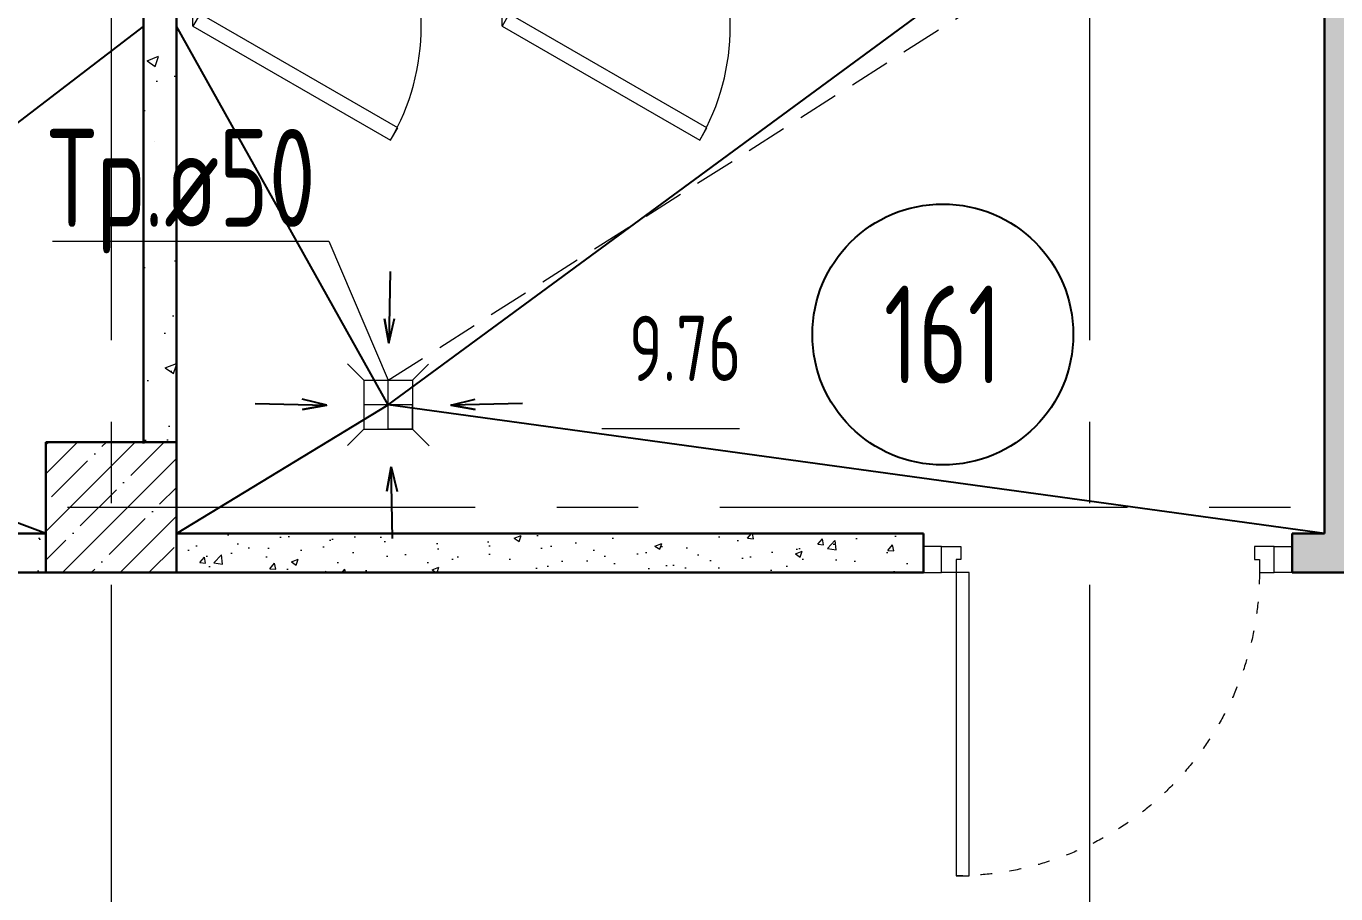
# Model space of a CAD drawing. Header units: millimetres. Extents: x -8689834 to 9419935, y -370377 to 166066.
# Drawn here: x -194494 to -190479, y 117416 to 120076 of the extents above; entities that cross this region are included whole.
import ezdxf
from ezdxf import colors
from ezdxf.entities.mleader import LeaderData, LeaderLine
from ezdxf.enums import TextEntityAlignment as Align
from ezdxf.math import Vec2, Vec3

# ---------------------------------------------------------------- set-up
doc = ezdxf.new("R2010")
doc.units = ezdxf.units.MM
doc.header["$MEASUREMENT"] = 0
for name, pattern in [('01_base$0$DASHED2', [0.375, 0.25, -0.125]), ('ACAD_ISO03W100', [30, 12, -18]), ('CENTER', [2, 1.25, -0.25, 0.25, -0.25])]:
    doc.linetypes.add(name, pattern=pattern)
doc.layers.get('0').update_dxf_attribs({"color": 250, "lineweight": 9})
for name, color, linetype, lineweight in [('АР_Двери', 175, 'Continuous', 18), ('АР_Колонны', 250, 'Continuous', 30), ('АР_Колонны Штрих', 250, 'Continuous', 5), ('АР_Маркер экспликации', 239, 'Continuous', 13), ('АР_Номер помещения', 1, 'Continuous', 25), ('АР_Оси', 195, 'Continuous', 9), ('АР_Отметки', 250, 'Continuous', 15), ('АР_Перегородки газоблок', 165, 'Continuous', 30), ('АР_Перегородки газоблок_Штрих', 165, 'Continuous', 5), ('АР_Помещения_площадь', 19, 'Continuous', 9), ('АР_тонкая линия', 250, 'Continuous', 0), ('ВК_канализация', 32, 'Continuous', 30)]:
    doc.layers.add(name, color=color, linetype=linetype, lineweight=lineweight)
for name, color, linetype in [('Тонкая', 7, 'Continuous'), ('ТХ_ВК_оборуд.ТХ', 250, 'Continuous'), ('ТХ_ВК_трапы', 5, 'Continuous')]:
    doc.layers.add(name, color=color, linetype=linetype)
doc.styles.add('ISOCPEUR', font='isocpeur.ttf', dxfattribs={"width": 0.7})
doc.styles.get("Standard").update_dxf_attribs({"font": 'isocpeur.ttf', "width": 0.7})
pattern_1 = [(50, (0, 0), (215.17805, -18.82564), [22.5, -247.5]), (355, (0, 0), (-41.6254, 225.65764), [18, -198]), (100.45144, (17.93, -1.57), (173.55265, 206.832), [19.12206, -210.34263]), (46.1842, (0, 60), (320.1724, -49.65578), [33.75, -371.25]), (96.63564, (26.68, 55.86), (280.3986, 292.2356), [28.6831, -315.51413]), (351.18416, (0, 60), (280.3986, 292.2356), [27, -297]), (21, (30, 45), (179.07212, -120.78567), [22.5, -247.5]), (326, (30, 45), (72.9946, 217.54501), [18, -198]), (71.45144, (44.92, 34.93), (252.06671, 96.75935), [19.12206, -210.34263]), (37.5, (0, 0), (3.647957, 99.868156), [0, -195.6, 0, -201, 0, -198.75]), (7.5, (0, 0), (78.92086, 118.323514), [0, -114.6, 0, -191.1, 0, -75.75]), (327.5, (-66.9, 0), (160.14673, -6.766462), [0, -75, 0, -234, 0, -310.5]), (317.5, (-96.9, 0), (174.95585, 30.031495), [0, -97.5, 0, -155.4, 0, -220.5])]

# ---------------------------------------------------------------- blocks, each defined once
blk = doc.blocks.new('*U689')
for points in [[(-55, -80), (-55, 0), (-115, 0), (-115, -40), (-100, -40), (-100, -80), (-55, -80)], [(0, 0), (0, -80), (-55, -80), (-55, 0), (0, 0)], [(-1130, 0), (-1130, -80), (-1075, -80), (-1075, 0), (-1130, 0)], [(-1075, -80), (-1075, 0), (-1015, 0), (-1015, -40), (-1030, -40), (-1030, -80), (-1075, -80)]]:
    blk.add_lwpolyline(points)
blk.add_lwpolyline([(-100, -80), (-100, -1010), (-140, -1010), (-140, -80)], close=True)
at = {"linetype": 'ACAD_ISO03W100', "ltscale": 3}
blk.add_arc((-100, -80), 930, 180, 270, dxfattribs=at)
blk = doc.blocks.new('*U11')
for p, q in [((0, 0), (0, 50)), ((700, 0), (700, 50))]:
    blk.add_line(p, q)
blk.add_lwpolyline([(0, 0), (606.2, -350), (628.1, -312.1), (21.9, 37.9)], close=True)
blk.add_arc((0, 0), 700, 330, 0)
blk = doc.blocks.new('*U9')
for p, q in [((0, 0), (0, 50)), ((700, 0), (700, 50))]:
    blk.add_line(p, q)
blk.add_lwpolyline([(0, 0), (606.2, -350), (628.1, -312.1), (21.9, 37.9)], close=True)
blk.add_arc((0, 0), 700, 330, 0)
blk = doc.blocks.new('*U40')
at = {"layer": 'АР_Номер помещения', "color": 7}
blk.add_circle((1297.4, -1678), 400, dxfattribs=at)
at = {"layer": 'АР_Помещения_площадь', "color": 7}
blk.add_line((674.2, -1967), (251.8, -1967), dxfattribs=at)
at = {"color": 7, "style": 'ISOCPEUR', "width": 0.7, "flags": 1}
blk.add_attdef('КАТЕГОРИЯ', (-499.2, -2092.2), '', height=250, dxfattribs=at)
at = {"layer": 'АР_Номер помещения', "color": 7, "style": 'ISOCPEUR', "width": 0.7}
blk.add_attdef('НОМЕР_ПОМЕЩЕНИЯ', text='', height=300, dxfattribs=at).set_placement((1297.4, -1678), align=Align.MIDDLE_CENTER)
at = {"layer": 'АР_Помещения_площадь', "color": 7, "lineweight": 30, "width": 0.7, "flags": 104}
blk.add_attdef('ИМЯ_ПОМЕЩЕНИЯ', text='', height=100, dxfattribs=at).set_placement((157.6, 1217.1), align=Align.MIDDLE_CENTER)
at = {"layer": 'АР_Помещения_площадь', "color": 7, "style": 'ISOCPEUR', "width": 0.7}
blk.add_attdef('ПЛОЩАДЬ_ПОМЕЩЕНИЯ', text='', height=200, dxfattribs=at).set_placement((679.1, -1720.5), align=Align.MIDDLE_RIGHT)
blk = doc.blocks.new('Трап ТХ')
at = {"layer": 'ТХ_ВК_трапы', "color": 18, "lineweight": 0, "true_color": 0x000000}
for p, q in [((305243.2, -196674.3), (305292.9, -196724.5)), ((305491.2, -196675.5), (305442.2, -196724.5)), ((305292.9, -196724.5), (305292.9, -196874.5)), ((305292.9, -196724.5), (305442.2, -196724.5)), ((305367.6, -196874.5), (305367.6, -196724.5)), ((305442.2, -196724.5), (305442.2, -196874.5)), ((305442.2, -196799.5), (305292.9, -196799.5)), ((305442.2, -196874.5), (305442.2, -196799.5)), ((305243.2, -196924.3), (305292.9, -196874.5)), ((305292.9, -196874.5), (305442.2, -196874.5)), ((305442.2, -196874.5), (305367.6, -196874.5)), ((305493.2, -196925.5), (305442.2, -196874.5))]:
    blk.add_line(p, q, dxfattribs=at)
blk = doc.blocks.new('A$C985b353d')
at = {"layer": 'ТХ_ВК_трапы', "color": 18, "ltscale": 100, "true_color": 0x000000}
for p, q in [((6.4, 408.7), (2.2, 189.2)), ((2.2, 189.2), (-11.2, 263.5)), ((-11.2, 263.5), (2.2, 189.2)), ((2.2, 189.2), (19.8, 264.3)), ((-407.4, 3.3), (-187.9, -0.9)), ((-187.9, -0.9), (-263, 16.7)), ((192.3, -0.9), (267.4, 16.7)), ((411.8, 3.3), (192.3, -0.9)), ((-187.9, -0.9), (-262.2, -14.3)), ((-262.2, -14.3), (-187.9, -0.9)), ((192.3, -0.9), (266.6, -14.3)), ((266.6, -14.3), (192.3, -0.9)), ((9.7, -190.8), (-3.8, -265.2)), ((-3.8, -265.2), (9.7, -190.8)), ((13.8, -410.3), (9.7, -190.8)), ((9.7, -190.8), (27.3, -265.9))]:
    blk.add_line(p, q, dxfattribs=at)
blk = doc.blocks.new('_DotSmall')
at = {"color": 0, "linetype": 'ByBlock', "const_width": 0.5}
blk.add_lwpolyline([(-0.0625, 0, 1), (0.0625, 0, 1)], format="xyb", close=True, dxfattribs=at)

msp = doc.modelspace()

# ---------------------------------------------------------------- hatches: boundary and pattern name
at = {"layer": 'АР_Колонны Штрих', "ltscale": 100}
h = msp.add_hatch(dxfattribs=at)
h.set_pattern_fill('ANSI35', scale=500)
h.set_pattern_definition([(45, (-1151486.01, 158672.16), (-88.388348, 88.388348), []), (45, (-1151397.63, 158672.16), (-88.388348, 88.388348), [156.25, -31.25, 0, -31.25])])
h.paths.add_polyline_path([(-194033.9, 118800.7), (-194433.9, 118800.7), (-194433.9, 118400.7), (-194033.9, 118400.7)])
at = {"layer": 'АР_Перегородки газоблок_Штрих', "ltscale": 100}
h = msp.add_hatch(dxfattribs=at)
h.set_pattern_fill('AR-CONC', scale=30)
h.set_pattern_definition(pattern_1)
h.paths.add_polyline_path([(-190393.9, 123152.4), (-190513.9, 123152.4), (-190513.9, 122120.3), (-197362.4, 122120.3), (-197362.4, 122020.3), (-190513.9, 122020.3), (-190513.9, 121428.5), (-197383.9, 121428.5), (-197383.9, 121328.5), (-190513.9, 121328.5), (-190513.9, 121322.6), (-190513.9, 121322.6), (-190513.9, 120884.3), (-190513.9, 118520.7), (-190613.2, 118520.7), (-190613.2, 118400.7), (-188433.9, 118400.7), (-188433.9, 118520.7), (-190393.9, 118520.7)])
edge = h.paths.add_edge_path()
edge.add_line((-197363.9, 121105.7), (-197363.9, 121143.3))
edge.add_arc((-197538.8, 121433.3), 338.7, 279.3282, 301.0925, ccw=False)
edge.add_line((-197483.9, 121099.1), (-197483.9, 118520.7))
edge.add_line((-197483.9, 118520.7), (-197633.9, 118520.7))
edge.add_line((-197633.9, 118520.7), (-197633.9, 118400.6))
edge.add_line((-197633.9, 118400.6), (-197265, 118400.6))
edge.add_line((-197265, 118400.6), (-197265, 118520.6))
edge.add_line((-197265, 118520.6), (-197363.9, 118520.7))
edge.add_line((-197363.9, 118520.7), (-197363.9, 121105.7))
h.paths.add_polyline_path([(-187933.9, 123270.7), (-187993.9, 123270.8), (-188033.9, 123270.8), (-188033.9, 121714.3), (-188033.9, 118400.7), (-187933.9, 118400.7), (-187933.9, 121948.5)])
h = msp.add_hatch(dxfattribs=at)
h.set_pattern_fill('AR-CONC', scale=2)
h.set_pattern_definition([(50, (-674236.68, -51868.7), (364.36934, -31.87817), [38.1, -419.1]), (355, (-674236.68, -51868.7), (-70.48684, 382.1137), [30.48, -335.28117]), (100.451445, (-674206.3, -51871.36), (293.8825, 350.2355), [32.38002, -356.1805]), (46.1842, (-674236.7, -51767.1), (542.1581, -84.08466), [57.15, -628.65]), (96.63556, (-674191.5, -51774.1), (474.80827, 494.85225), [48.57005, -534.2712]), (351.18415, (-674236.7, -51767.1), (474.80827, 494.85225), [45.71993, -502.91946]), (21, (-674185.88, -51792.5), (303.22878, -204.5304), [38.1, -419.1]), (326, (-674185.88, -51792.5), (123.60406, 368.37593), [30.48, -335.28]), (71.451445, (-674160.6, -51809.55), (426.83284, 163.84554), [32.38002, -356.17988]), (37.5, (-674236.68, -51868.7), (6.177207, 169.110078), [0, -331.216, 0, -340.36, 0, -336.55]), (7.5, (-674236.68, -51868.7), (133.639325, 200.36115), [0, -194.056, 0, -323.596, 0, -128.27]), (327.5, (-674349.96, -51868.7), (271.18119, -11.457488), [0, -127, 0, -396.24, 0, -525.78]), (317.5, (-674400.76, -51868.7), (296.25836, 50.85298), [0, -165.1, 0, -263.144, 0, -373.38])])
h.paths.add_polyline_path([(-194134.3, 121328.5), (-194134.3, 118800.7), (-194033.9, 118800.7), (-194033.9, 121328.5)])
h = msp.add_hatch(dxfattribs=at)
h.set_pattern_fill('AR-CONC', scale=30)
h.set_pattern_definition(pattern_1)
h.paths.add_polyline_path([(-194433.9, 118520.7), (-196135, 118520.7), (-196135, 118400.6), (-194433.9, 118400.7)])
h = msp.add_hatch(dxfattribs=at)
h.set_pattern_fill('AR-CONC', scale=30)
h.set_pattern_definition(pattern_1)
h.paths.add_polyline_path([(-194033.9, 118520.7), (-194033.9, 118400.7), (-194033.9, 118400.7), (-194033.9, 118520.7), (-191743.2, 118520.7), (-191743.2, 118400.7), (-194033.9, 118400.7), (-194033.9, 118520.7), (-194033.9, 118400.7), (-194033.9, 118520.7)])

# ---------------------------------------------------------------- linework, layer by layer
at = {"layer": 'АР_Колонны', "color": 7, "ltscale": 100}
msp.add_lwpolyline([(-194433.9, 118800.7), (-194033.9, 118800.7), (-194033.9, 118400.7), (-194433.9, 118400.7)], close=True, dxfattribs=at)
at = {"layer": 'АР_Оси', "color": 7, "linetype": 'CENTER', "ltscale": 1000}
for p, q in [((-194233.9, 134363.2), (-194233.9, 78630.8)), ((-191233.9, 134363.2), (-191233.9, 74900)), ((-224367.6, 118600.7), (-141189.2, 118600.7))]:
    msp.add_line(p, q, dxfattribs=at)
at = {"layer": 'АР_Перегородки газоблок', "color": 7, "ltscale": 100}
for points in [[(-194134.3, 118796.8), (-194134.3, 121324.6)], [(-194033.9, 121328.5), (-194033.9, 118800.7)], [(-192183.9, 121328.5), (-190513.9, 121328.5), (-190513.9, 118520.7)], [(-196135, 118520.7), (-194433.9, 118520.7)], [(-194033.9, 118520.7), (-191743.2, 118520.7)], [(-191743.2, 118520.7), (-191743.2, 118400.7)], [(-190613.2, 118520.7), (-190513.9, 118520.7)], [(-190613.2, 118400.7), (-190613.2, 118520.7)], [(-194433.9, 118400.7), (-196135, 118400.6)], [(-191743.2, 118400.7), (-194033.9, 118400.7)], [(-188433.9, 118400.7), (-190613.2, 118400.7)]]:
    msp.add_lwpolyline(points, dxfattribs=at)
at = {"layer": 'ВК_канализация', "color": 244, "linetype": '01_base$0$DASHED2', "lineweight": 13, "ltscale": 500, "true_color": 0x991b1e}
msp.add_lwpolyline([(-193384.8, 118990.2), (-190713, 120690.8)], dxfattribs=at)
at = {"layer": 'ВК_канализация', "color": 18, "lineweight": 13, "ltscale": 500, "true_color": 0x000000}
msp.add_lwpolyline([(-194414, 119416.3), (-193566.9, 119416.3), (-193384.8, 118990.2)], dxfattribs=at)
at = {"layer": 'Тонкая', "color": 7, "ltscale": 500}
for points in [[(-190513.9, 118520.7), (-193384.8, 118915.2), (-190509.9, 121028.2)], [(-194433.9, 118520.7), (-195596.7, 118956.1), (-194134.3, 120075.3)], [(-194033.9, 118520.7), (-193384.8, 118915.2), (-194033.9, 120076.2)]]:
    msp.add_lwpolyline(points, dxfattribs=at)

# ---------------------------------------------------------------- block references
at = {"layer": 'АР_Двери', "color": 7, "lineweight": 30}
for name, p in [('*U9', (-193983.4, 120076.2)), ('*U11', (-193035.5, 120076.2))]:
    msp.add_blockref(name, p, dxfattribs=at)
at = {"layer": 'АР_Двери', "color": 7, "xscale": -1}
msp.add_blockref('*U689', (-191743.2, 118480.7), dxfattribs=at)
at = {"layer": 'АР_Маркер экспликации', "color": 7}
ref = msp.add_blockref('*U40', (-192981.2, 120808.5), dxfattribs=at)
ref.add_attrib('НОМЕР_ПОМЕЩЕНИЯ', '161', dxfattribs={"layer": 'АР_Номер помещения', "color": 7, "height": 300, "style": 'ISOCPEUR', "width": 0.7}).set_placement((-191683.8, 119130.5), align=Align.MIDDLE_CENTER)
ref.add_attrib('ПЛОЩАДЬ_ПОМЕЩЕНИЯ', '9.76', dxfattribs={"layer": 'АР_Помещения_площадь', "color": 7, "height": 200, "style": 'ISOCPEUR', "width": 0.7}).set_placement((-192302.1, 119088), align=Align.MIDDLE_RIGHT)
at = {"layer": 'АР_тонкая линия', "color": 7, "ltscale": 500}
msp.add_blockref('A$C985b353d', (-193384.8, 118915.2), dxfattribs=at)
at = {"layer": 'ТХ_ВК_оборуд.ТХ', "color": 7}
msp.add_blockref('Трап ТХ', (-498752.3, 315714.7), dxfattribs=at)

# ---------------------------------------------------------------- texts
at = {"layer": 'ВК_канализация', "color": 18, "ltscale": 100, "true_color": 0x000000, "insert": (-194428.7, 119569.9), "char_height": 300, "width": 7500, "attachment_point": 4, "style": 'ISOCPEUR'}
msp.add_mtext('\\pxi-1,l1,t1,5;Тр.ø50', dxfattribs=at)

# ---------------------------------------------------------------- leaders
at = {"layer": 'АР_Отметки', "color": 7}
ml = msp.add_multileader_mtext('Standard', dxfattribs=at)
ml.set_content('-0,125', color=7, style='ISOCPEUR')
ml.set_leader_properties(color=256, linetype='Continuous', lineweight=-1)
ml.set_arrow_properties(name='DOTSMALL')
ml.build(insert=Vec2(0, 0))
ml.multileader.update_dxf_attribs({"has_text_frame": 1, "text_left_attachment_type": 4, "text_right_attachment_type": 4, "dogleg_length": 100, "arrow_head_size": 180})
ctx = ml.context
ctx.base_point, ctx.char_height, ctx.arrow_head_size, ctx.landing_gap_size, ctx.plane_origin = Vec3(-195757, 129158.5), 250, 180, 50, Vec3(-197918.2, 128209.7)
ctx.left_attachment, ctx.right_attachment = 4, 4
notes = []
notes.append((ctx, [(0, (0, 0, 0), (0, 0), (1, 0), 1, [])]))
ctx.mtext.insert, ctx.mtext.width, ctx.mtext.line_spacing_style, ctx.mtext.flow_direction = Vec3(-195707, 129491.8), 852.697, 2, 5
ml = msp.add_multileader_mtext('Standard', dxfattribs=at)
ml.set_content('-0,125', color=7, style='ISOCPEUR')
ml.set_leader_properties(color=256, linetype='Continuous', lineweight=-1)
ml.set_arrow_properties(name='DOTSMALL')
ml.build(insert=Vec2(0, 0))
ml.multileader.update_dxf_attribs({"has_text_frame": 1, "text_left_attachment_type": 4, "text_right_attachment_type": 4, "dogleg_length": 100, "arrow_head_size": 180})
ctx = ml.context
ctx.base_point, ctx.char_height, ctx.arrow_head_size, ctx.landing_gap_size, ctx.plane_origin = Vec3(-204881.2, 122200.4), 250, 180, 50, Vec3(-207042.4, 121251.7)
ctx.left_attachment, ctx.right_attachment = 4, 4
notes.append((ctx, [(0, (0, 0, 0), (0, 0), (1, 0), 1, [])]))
ctx.mtext.insert, ctx.mtext.width, ctx.mtext.line_spacing_style, ctx.mtext.flow_direction = Vec3(-204831.2, 122533.8), 852.697, 2, 5
ml = msp.add_multileader_mtext('Standard', dxfattribs=at)
ml.set_content('{\\W0.8;-2,730}', color=7, style='ISOCPEUR')
ml.set_leader_properties(color=256, linetype='Continuous', lineweight=-1)
ml.set_arrow_properties(name='DOTSMALL')
ml.build(insert=Vec2(0, 0))
ml.multileader.update_dxf_attribs({"has_text_frame": 1, "text_left_attachment_type": 4, "text_right_attachment_type": 4, "dogleg_length": 100, "arrow_head_size": 180})
ctx = ml.context
ctx.base_point, ctx.char_height, ctx.arrow_head_size, ctx.landing_gap_size, ctx.plane_origin = Vec3(-314791.3, 121809, 0), 250, 180, 50, Vec3(-319449.8, 117956.7, 0)
ctx.left_attachment, ctx.right_attachment = 4, 4
notes.append((ctx, [(0, (0, 0, 0), (0, 0), (1, 0), 1, [])]))
ctx.mtext.insert, ctx.mtext.width, ctx.mtext.defined_height, ctx.mtext.line_spacing_style, ctx.mtext.flow_direction = Vec3(-314741.3, 122142.4, 0), 769.989, 343.9, 2, 5
ml = msp.add_multileader_mtext('Standard', dxfattribs=at)
ml.set_content('{\\W0.8;-2,430}', color=7, style='ISOCPEUR')
ml.set_leader_properties(color=256, linetype='Continuous', lineweight=-1)
ml.set_arrow_properties(name='DOTSMALL')
ml.build(insert=Vec2(0, 0))
ml.multileader.update_dxf_attribs({"has_text_frame": 1, "text_left_attachment_type": 4, "text_right_attachment_type": 4, "dogleg_length": 100, "arrow_head_size": 180})
ctx = ml.context
ctx.base_point, ctx.char_height, ctx.arrow_head_size, ctx.landing_gap_size, ctx.plane_origin = Vec3(-301002.2, 120038.6), 250, 180, 50, Vec3(-299949.6, 118383.4)
ctx.left_attachment, ctx.right_attachment = 4, 4
notes.append((ctx, [(0, (0, 0, 0), (0, 0), (1, 0), 1, [])]))
ctx.mtext.insert, ctx.mtext.width, ctx.mtext.line_spacing_style, ctx.mtext.flow_direction = Vec3(-300952.2, 120371.9), 852.697, 2, 5
ml = msp.add_multileader_mtext('Standard', dxfattribs=at)
ml.set_content('{\\W0.8;-2,430}', color=7, style='ISOCPEUR')
ml.set_leader_properties(color=256, linetype='Continuous', lineweight=-1)
ml.set_arrow_properties(name='DOTSMALL')
ml.build(insert=Vec2(0, 0))
ml.multileader.update_dxf_attribs({"has_text_frame": 1, "text_left_attachment_type": 4, "text_right_attachment_type": 4, "dogleg_length": 100, "arrow_head_size": 180})
ctx = ml.context
ctx.base_point, ctx.char_height, ctx.arrow_head_size, ctx.landing_gap_size, ctx.plane_origin = Vec3(-336711.9, 117132.7), 250, 180, 50, Vec3(-335659.2, 115477.5)
ctx.left_attachment, ctx.right_attachment = 4, 4
notes.append((ctx, [(0, (0, 0, 0), (0, 0), (1, 0), 1, [])]))
ctx.mtext.insert, ctx.mtext.width, ctx.mtext.line_spacing_style, ctx.mtext.flow_direction = Vec3(-336661.9, 117466), 852.697, 2, 5
for ctx, leaders in notes:
    for number, flags, end, landing, length, lines in leaders:
        leader = LeaderData()
        leader.index, (leader.has_last_leader_line, leader.has_dogleg_vector, leader.attachment_direction) = number, flags
        leader.last_leader_point, leader.dogleg_vector, leader.dogleg_length = Vec3(end), Vec3(landing), length
        for number, points, colour, breaks in lines:
            line = LeaderLine()
            line.index, line.vertices, line.color, line.breaks = number, Vec3.list(points), colors.encode_raw_color(colour), breaks
            leader.lines.append(line)
        ctx.leaders.append(leader)

doc.saveas('drawing.dxf')
